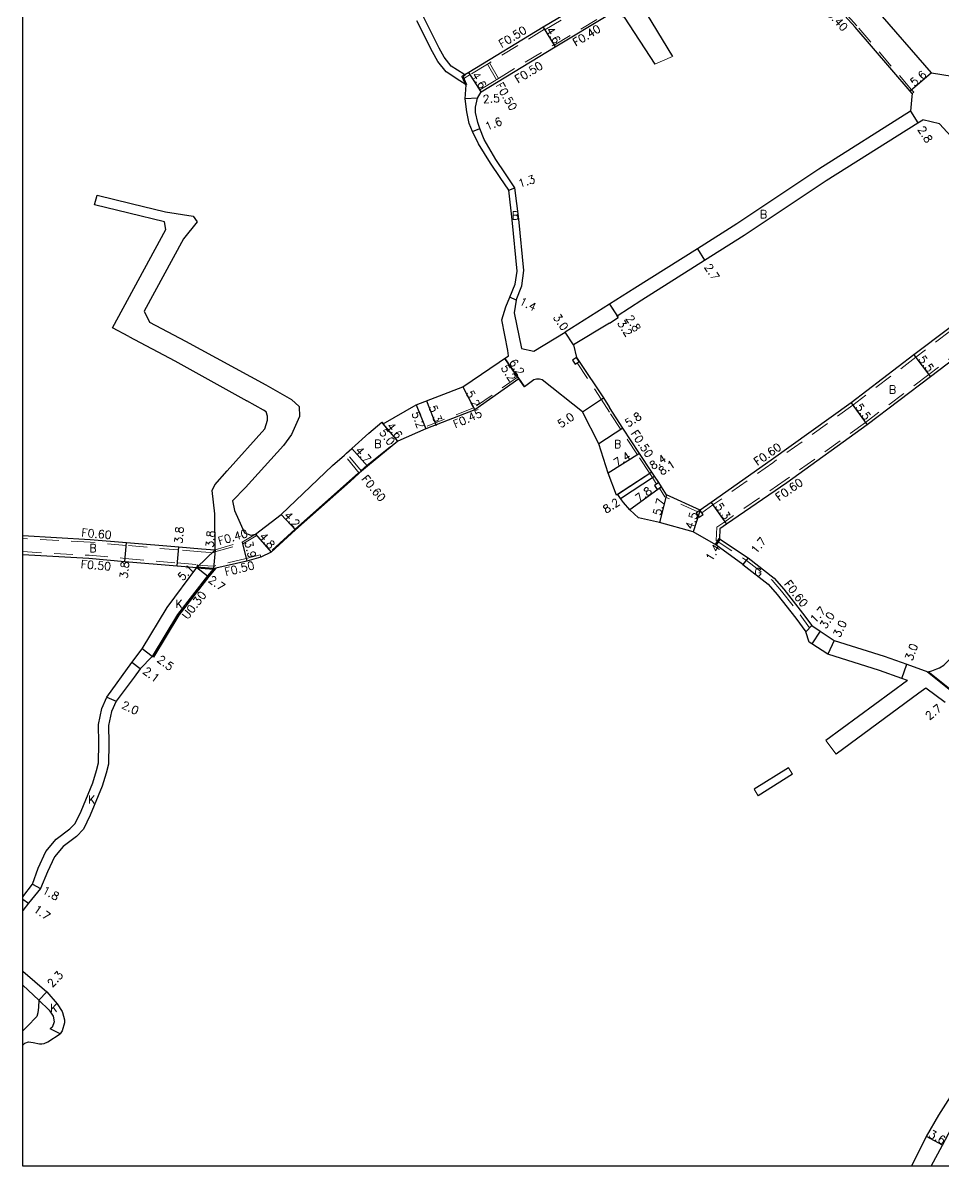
# Model space of a CAD drawing. Header units: metres. Extents: x -3200 to -2400, y -111000 to -110400.
# Drawn here: x -3200 to -3016.1, y -111000 to -110771.5 of the extents above; entities that cross this region are included whole.
import ezdxf

# ---------------------------------------------------------------- set-up
doc = ezdxf.new("R2010")
doc.units = ezdxf.units.M
doc.header["$LTSCALE"] = 2.5
doc.linetypes.add('2232000', pattern=[2.5, 1.5, -1])
for name, color, linetype, lineweight in [('2101000', 177, 'Continuous', 30), ('2101001', 1, 'Continuous', 30), ('2102000', 191, 'Continuous', 30), ('2102001', 191, 'Continuous', 9), ('2232000', 4, '2232000', 9), ('6132000', 1, '61320', 9), ('9201100', 215, 'Continuous', 30), ('9202200', 155, 'Continuous', 60), ('9203500', 155, 'Continuous', 30)]:
    doc.layers.add(name, color=color, linetype=linetype, lineweight=lineweight)
for name, color, linetype in [('2231000', 162, 'Continuous'), ('2235000', 7, 'Continuous'), ('9201500', 222, 'Continuous'), ('9202100', 82, 'Continuous'), ('999', 7, 'Continuous')]:
    doc.layers.add(name, color=color, linetype=linetype)
doc.styles.add('Dm_Anotation', font='txt.shx', dxfattribs={"bigfont": 'pscdm.shx'})
doc.linetypes.add('61320', pattern='A,0,[3,dmdr.shx,S=0.25,R=0,X=0,Y=0],1.5,[3,dmdr.shx,S=0.25,R=0,X=0,Y=0]', length=1.5)

msp = doc.modelspace()

# ---------------------------------------------------------------- linework, layer by layer
at = {"layer": '2101000'}
for points in [[(-3018.39, -110781.52), (-3029.49, -110768.73), (-3046.34, -110750.09)], [(-3022.24, -110785.64), (-3022.67, -110785.14), (-3033.61, -110772.37), (-3050.5, -110753.84), (-3051.11, -110753.16)], [(-3111.66, -110781.92), (-3111.87, -110781.79), (-3114.39, -110780.15), (-3115.81, -110778.36), (-3116.82, -110776.57), (-3119.88, -110770.45), (-3123.43, -110762.38), (-3122.56, -110758.34), (-3121.88, -110755.15)], [(-3082.76, -110764.41), (-3088.64, -110768.03), (-3095.97, -110772.36), (-3110.83, -110781.41)], [(-3100.24, -110824.04), (-3099.88, -110820.98), (-3100.89, -110810.73), (-3101.64, -110804.5), (-3103.53, -110801.69), (-3105.44, -110798.82), (-3107.78, -110794.82), (-3108.64, -110792.62), (-3109.08, -110791.43), (-3109.5, -110789.39), (-3109.51, -110788.37), (-3109.12, -110786.53), (-3108.41, -110785.32), (-3093.63, -110776.32), (-3082.76, -110769.78)], [(-3104.26, -110830.83), (-3103.47, -110828.26), (-3102.69, -110826.32), (-3101.6, -110823.72), (-3101.18, -110821.1), (-3102.19, -110810.86), (-3102.88, -110804.91), (-3104.61, -110802.41), (-3106.53, -110799.52), (-3108.96, -110795.69), (-3110.13, -110793.2), (-3110.76, -110791.63), (-3111.28, -110789.27), (-3111.61, -110786.71), (-3111.37, -110783.86), (-3112.67, -110783.06), (-3115.41, -110781.27), (-3117.06, -110779.2), (-3118.15, -110777.27), (-3121.24, -110771.08)], [(-3110.83, -110781.41), (-3111.66, -110781.92)], [(-3018.39, -110781.52), (-3014.24, -110782.17), (-3012.41, -110781.08), (-3009.52, -110779.36)], [(-3022.24, -110785.64), (-3022.29, -110786.21), (-3022.56, -110789.13), (-3040.89, -110800.75), (-3057.31, -110811.7), (-3065.18, -110816.66), (-3077.68, -110824.55), (-3082.76, -110827.73)], [(-3082.76, -110831.52), (-3081.02, -110830.41), (-3081.24, -110830.08), (-3076.25, -110826.84), (-3063.73, -110818.94), (-3055.84, -110813.96), (-3039.43, -110803.02), (-3021.08, -110791.5), (-3020.14, -110790.91)], [(-3016.75, -110791.67), (-3020.14, -110790.91)], [(-2994.76, -110815.63), (-3008.78, -110800.36), (-3012.97, -110795.79), (-3016.75, -110791.67)], [(-2994.73, -110817.93), (-3014.94, -110832.58), (-3021.9, -110837.87), (-3034.47, -110847.43), (-3050.45, -110858.92), (-3062.41, -110867.36), (-3064.61, -110868.92)], [(-2991.53, -110822.27), (-3011.66, -110837), (-3018.57, -110842.25), (-3031.21, -110851.86), (-3047.27, -110863.41), (-3059.35, -110871.69), (-3060.72, -110872.63)], [(-3101.42, -110826.92), (-3100.24, -110824.04)], [(-3082.76, -110827.73), (-3091.62, -110833.34)], [(-3082.76, -110831.52), (-3089.96, -110835.84), (-3089.33, -110838.36), (-3088.78, -110839.2), (-3083.96, -110846.47), (-3082.76, -110848.38)], [(-3061.52, -110875.82), (-3065.99, -110873.2), (-3072.75, -110871.33), (-3076.95, -110870.4), (-3078.67, -110868.81), (-3079.97, -110867.37), (-3080.57, -110866.56), (-3081.09, -110865.74), (-3081.32, -110865.89), (-3083.01, -110861.48), (-3084.86, -110855.66), (-3088.14, -110849.26), (-3096.19, -110842.82)], [(-3064.61, -110868.92), (-3071.32, -110865.82), (-3072.35, -110864.24), (-3072.9, -110863.4), (-3073.76, -110862.09), (-3074.29, -110861.28), (-3076.72, -110857.58), (-3080.05, -110852.51), (-3082.76, -110848.38)], [(-3153.53, -110873.68), (-3148.39, -110869.77), (-3138.12, -110859.99), (-3135.74, -110857.88), (-3135.29, -110857.48), (-3134.27, -110856.57), (-3130.82, -110853.5)], [(-3060.78, -110874.63), (-3055.03, -110878.45), (-3049.83, -110882.48), (-3047.91, -110884.68), (-3044.16, -110889.47), (-3042.33, -110891.97), (-3040.64, -110893.08), (-3037.81, -110894.94), (-3027.81, -110898.09), (-3023.28, -110899.7), (-3019.1, -110901.19), (-3018.33, -110901), (-3017.29, -110900.64), (-3016.78, -110900.38), (-3015.93, -110899.89), (-3013.51, -110897.5), (-3008.39, -110893.59), (-2994.77, -110883.62), (-2977.95, -110871.55), (-2976.19, -110870.46), (-2972.59, -110868.42), (-2967.57, -110866.11), (-2956.23, -110861.21), (-2955.92, -110858.73)], [(-3131.14, -110860.08), (-3132.32, -110861.13), (-3132.77, -110861.52), (-3134.59, -110863.14), (-3145.49, -110872.81), (-3150.36, -110877.28), (-3152.46, -110878.32), (-3155.25, -110879.06), (-3161.41, -110880.49), (-3161.9, -110880.61), (-3163.07, -110882), (-3169.09, -110889.73), (-3174.16, -110898.12), (-3176.58, -110900.62), (-3177.73, -110902.29), (-3181.37, -110907.09), (-3182.31, -110909.15), (-3182.91, -110911.93), (-3182.82, -110915.44), (-3182.88, -110919.64), (-3183.32, -110921.46), (-3184.14, -110924.07), (-3186.52, -110929.88), (-3187.9, -110932.67), (-3189.31, -110934.1), (-3191.95, -110936.12), (-3193.68, -110938.18), (-3195.07, -110941.19), (-3196.48, -110944.5), (-3198.84, -110947.46), (-3200, -110948.94)], [(-3060.72, -110872.63), (-3060.78, -110874.63)], [(-3200, -110873.99), (-3186.53, -110874.73), (-3179.29, -110875.35), (-3168.85, -110876.25), (-3164.29, -110876.65), (-3161.57, -110876.82)], [(-3056.11, -110879.76), (-3061.52, -110875.82)], [(-3200, -110877.79), (-3186.8, -110878.52), (-3179.62, -110879.14), (-3169.18, -110880.04), (-3165.23, -110880.38)], [(-3200, -110946.18), (-3198.05, -110943.63), (-3196.92, -110940.44), (-3195.39, -110937.09), (-3193.34, -110934.66), (-3190.64, -110932.6), (-3189.55, -110931.5), (-3188.34, -110929.05), (-3186.02, -110923.39), (-3185.25, -110920.93), (-3184.88, -110919.38), (-3184.82, -110915.46), (-3184.91, -110911.74), (-3184.22, -110908.51), (-3183.19, -110906.26), (-3178.25, -110899.34), (-3176.14, -110896.6), (-3171.16, -110888.33), (-3165.23, -110880.38)], [(-3056.11, -110879.76), (-3051.01, -110883.72), (-3049.22, -110885.76), (-3045.51, -110890.5), (-3043.5, -110893.2)], [(-3023.16, -110902.93), (-3024.29, -110902.53), (-3028.77, -110900.93), (-3039.09, -110897.65), (-3042.28, -110895.59), (-3042.8, -110895.25), (-3043.5, -110893.2)], [(-3015.62, -110907.35), (-3019.53, -110904.45)], [(-3200, -110961.06), (-3195.24, -110965.17), (-3193.15, -110967.55), (-3192.14, -110969.12), (-3192.06, -110969.32), (-3191.68, -110970.76), (-3191.68, -110971.38), (-3192.15, -110972.98), (-3192.55, -110973.59)], [(-3200, -110963.85), (-3196.82, -110966.84), (-3194.72, -110968.82), (-3193.96, -110970.05), (-3193.74, -110971.13), (-3193.75, -110971.18), (-3194.17, -110972.26), (-3194.18, -110972.27), (-3194.57, -110972.57)], [(-3022.41, -111000), (-3019.36, -110994.09), (-3016.9, -110989.81), (-3005.59, -110972.03), (-3003.49, -110968.72), (-3003.04, -110967.94), (-3001.86, -110965.84), (-3000.69, -110964.32)], [(-3196.82, -110966.84), (-3196.9, -110968.21), (-3197.01, -110969.33), (-3197.18, -110970.09), (-3199.11, -110972.1), (-3200, -110972.96)], [(-3018.44, -111000), (-3016.18, -110995.79), (-3014.38, -110992.42), (-3002.32, -110974.33), (-2999.81, -110970.95)], [(-3200, -110975.79), (-3199.61, -110975.43), (-3198.87, -110975.18), (-3197.91, -110975.26), (-3196.69, -110975.53), (-3196.24, -110975.58), (-3195.73, -110975.49), (-3195.03, -110975.15), (-3192.55, -110973.59)]]:
    msp.add_lwpolyline(points, dxfattribs=at)
at = {"layer": '2101000', "color": 244, "flags": 128}
for points in [[(-3101.42, -110826.92), (-3101.79, -110829.46), (-3100.34, -110836.58), (-3097.85, -110837.14), (-3091.62, -110833.34)], [(-3102.9, -110838.08), (-3103.04, -110836.96), (-3104.26, -110830.83)], [(-3130.82, -110853.5), (-3128.28, -110851.34), (-3128, -110851.62), (-3121.36, -110847.83), (-3112.08, -110844.24), (-3102.9, -110838.08)], [(-3096.19, -110842.82), (-3096.73, -110842.71), (-3097.36, -110842.73), (-3097.84, -110842.87), (-3099.74, -110844.27), (-3100.84, -110842.68), (-3109.68, -110848.85), (-3119.46, -110852.67), (-3125.06, -110855.12), (-3131.14, -110860.08)]]:
    msp.add_lwpolyline(points, dxfattribs=at)
at = {"layer": '2101001'}
for points in [[(-3185.65, -110807.89), (-3185.17, -110805.94)], [(-3192.55, -110973.59), (-3194.57, -110972.57)]]:
    msp.add_lwpolyline(points, dxfattribs=at)
at = {"layer": '2102000'}
for points in [[(-3076.23, -110765.85), (-3076.35, -110768.05), (-3070.13, -110778.2)], [(-3082.12, -110769.39), (-3079.79, -110770.34), (-3073.65, -110779.76)], [(-3185.17, -110805.94), (-3178.37, -110807.62), (-3171.49, -110809.25), (-3165.96, -110810.11), (-3165.15, -110811.24), (-3167.91, -110814.69), (-3175.76, -110829.15), (-3174.66, -110831.3), (-3167.48, -110835.1), (-3151.43, -110843.86), (-3146.3, -110846.81), (-3144.76, -110848.21), (-3144.68, -110850.19), (-3146.29, -110853.78), (-3147.91, -110855.99)], [(-3178.85, -110834.17), (-3182.1, -110832.45), (-3171.43, -110812.78), (-3171.71, -110811.26), (-3178.83, -110809.57), (-3185.65, -110807.89)], [(-3178.85, -110834.17), (-3169.62, -110839.06), (-3155.2, -110847.07)], [(-3151.62, -110852.65), (-3151.08, -110850.94), (-3151.09, -110850.09), (-3151.38, -110849.24), (-3151.89, -110848.91), (-3155.2, -110847.07)], [(-3161.57, -110876.82), (-3161.65, -110869.64), (-3162.15, -110864.94), (-3161.65, -110863.86), (-3159.19, -110861.06), (-3151.62, -110852.65)], [(-3147.91, -110855.99), (-3155.47, -110864.4), (-3158.1, -110867.06), (-3157.69, -110868.98)], [(-3157.69, -110868.98), (-3155.7, -110873.43), (-3154.42, -110873.9), (-3153.53, -110873.68)], [(-3023.16, -110902.93), (-3039.47, -110914.96)], [(-3019.53, -110904.45), (-3020.94, -110905.48)], [(-3020.94, -110905.48), (-3037.46, -110917.67)], [(-3046.97, -110920.37), (-3053.82, -110924.65)], [(-3046.15, -110921.68), (-3053, -110925.96)]]:
    msp.add_lwpolyline(points, dxfattribs=at)
at = {"layer": '2102001'}
for points in [[(-3073.65, -110779.76), (-3070.13, -110778.2)], [(-3039.47, -110914.96), (-3037.46, -110917.67)], [(-3046.97, -110920.37), (-3046.15, -110921.68)], [(-3053.82, -110924.65), (-3053, -110925.96)]]:
    msp.add_lwpolyline(points, dxfattribs=at)
at = {"layer": '2231000'}
msp.add_lwpolyline([(-3161.41, -110880.49), (-3162.83, -110882.18), (-3168.84, -110889.9), (-3173.92, -110898.3), (-3174.16, -110898.12)], dxfattribs=at)
at = {"layer": '2232000'}
for points in [[(-3021.93, -110785.38), (-3022.36, -110784.88), (-3033.31, -110772.1), (-3050.2, -110753.57), (-3050.91, -110752.79)], [(-3095.97, -110772.36), (-3095.71, -110772.79), (-3095.66, -110772.87), (-3088.33, -110768.54), (-3082.76, -110765.11)], [(-3093.83, -110775.97), (-3082.76, -110769.31)], [(-3095.71, -110772.79), (-3106.71, -110779.48), (-3107.14, -110779.74), (-3110.57, -110781.83), (-3111.87, -110782.65), (-3112.13, -110782.22)], [(-3108.41, -110785.32), (-3108.67, -110784.89), (-3105.34, -110782.86), (-3104.91, -110782.6), (-3093.88, -110775.89)], [(-3093.88, -110775.89), (-3093.83, -110775.97), (-3093.63, -110776.32)], [(-3105.34, -110782.86), (-3107.14, -110779.74)], [(-3104.91, -110782.6), (-3106.71, -110779.48)], [(-2994.37, -110818.41), (-3014.58, -110833.06), (-3021.53, -110838.35), (-3034.11, -110847.91), (-3050.1, -110859.41), (-3062.06, -110867.85), (-3064.26, -110869.41)], [(-2991.55, -110821.55), (-3012.02, -110836.52), (-3018.93, -110841.77), (-3031.57, -110851.38), (-3047.62, -110862.92), (-3059.69, -110871.2), (-3061.31, -110872.31)], [(-3089.2, -110839.47), (-3084.38, -110846.74), (-3082.76, -110849.32)], [(-3073.32, -110863.68), (-3074.18, -110862.37), (-3074.71, -110861.55), (-3077.15, -110857.85), (-3080.47, -110852.78), (-3082.76, -110849.32)], [(-3132.77, -110861.52), (-3135.74, -110857.88)], [(-3132.32, -110861.13), (-3135.29, -110857.48)], [(-3065.08, -110869.25), (-3071.66, -110866.21), (-3072.77, -110864.51)], [(-3061.31, -110872.31), (-3061.39, -110874.95)], [(-3161.63, -110877.42), (-3164.34, -110877.24), (-3168.91, -110876.85), (-3179.34, -110875.95), (-3186.57, -110875.32), (-3200, -110874.59)], [(-3161.61, -110877.25), (-3156.05, -110875.65), (-3153.38, -110874.05)], [(-3161.57, -110876.82), (-3156.18, -110875.27), (-3153.53, -110873.68)], [(-3153.38, -110874.05), (-3153.53, -110873.68)], [(-3061.39, -110874.95), (-3055.38, -110878.94), (-3050.25, -110882.92), (-3048.37, -110885.06), (-3044.64, -110889.84), (-3042.75, -110892.41), (-3042.33, -110891.97)], [(-3200, -110877.19), (-3186.76, -110877.92), (-3179.57, -110878.54), (-3169.13, -110879.44), (-3165.18, -110879.78), (-3165.19, -110879.88), (-3165.23, -110880.38)], [(-3161.63, -110877.42), (-3161.61, -110877.25), (-3161.57, -110876.82)], [(-3152.46, -110878.32), (-3152.57, -110877.83), (-3155.37, -110878.58), (-3161.53, -110880), (-3161.94, -110880.1), (-3165.19, -110879.88)]]:
    msp.add_lwpolyline(points, dxfattribs=at)
at = {"layer": '2232000', "flags": 128}
for points in [[(-3112.13, -110782.22), (-3111.66, -110781.92)], [(-3022.24, -110785.64), (-3021.93, -110785.38)]]:
    msp.add_lwpolyline(points, dxfattribs=at)
at = {"layer": '2232000', "color": 244}
msp.add_lwpolyline([(-3100.84, -110842.68), (-3101.1, -110842.31), (-3109.9, -110848.45), (-3119.62, -110852.25), (-3119.46, -110852.67)], dxfattribs=at)
at = {"layer": '2235000'}
for points in [[(-3089.33, -110838.36), (-3090.17, -110838.91), (-3089.61, -110839.75), (-3089.2, -110839.47), (-3088.78, -110839.2)], [(-3072.35, -110864.24), (-3072.9, -110863.4), (-3073.32, -110863.68), (-3073.74, -110863.95), (-3073.19, -110864.79), (-3072.77, -110864.51)], [(-3064.03, -110869.74), (-3064.26, -110869.41), (-3064.61, -110868.92), (-3065.08, -110869.25), (-3065.43, -110869.49), (-3064.85, -110870.31)]]:
    msp.add_lwpolyline(points, close=True, dxfattribs=at)
at = {"layer": '6132000'}
for points in [[(-3132.37, -110860.97), (-3131.24, -110859.96), (-3126.54, -110856.18)], [(-3150.17, -110876.91), (-3145.59, -110872.7), (-3134.69, -110863.03), (-3132.89, -110861.43)]]:
    msp.add_lwpolyline(points, dxfattribs=at)
at = {"layer": '9201100'}
for points in [[(-3095.97, -110772.36), (-3093.63, -110776.32)], [(-3108.41, -110785.32), (-3110.83, -110781.41)], [(-3018.39, -110781.52), (-3022.67, -110785.14)], [(-3109.12, -110786.53), (-3111.61, -110786.71)], [(-3022.56, -110789.13), (-3021.08, -110791.5)], [(-3110.13, -110793.2), (-3108.64, -110792.62)], [(-3102.88, -110804.91), (-3101.64, -110804.5)], [(-3065.18, -110816.66), (-3063.73, -110818.94)], [(-3101.42, -110826.92), (-3102.69, -110826.32)], [(-3082.76, -110827.73), (-3081.02, -110830.41)], [(-3082.76, -110827.73), (-3081.24, -110830.08)], [(-3089.96, -110835.84), (-3091.62, -110833.34)], [(-3021.9, -110837.87), (-3018.57, -110842.25)], [(-3088.14, -110849.26), (-3083.96, -110846.47)], [(-3034.47, -110847.43), (-3031.21, -110851.86)], [(-3080.05, -110852.51), (-3084.86, -110855.66)], [(-3134.27, -110856.57), (-3131.14, -110860.08)], [(-3076.72, -110857.58), (-3083.01, -110861.48)], [(-3074.29, -110861.28), (-3081.32, -110865.89)], [(-3074.29, -110861.28), (-3081.09, -110865.74)], [(-3080.57, -110866.56), (-3073.76, -110862.09)], [(-3072.35, -110864.24), (-3078.67, -110868.81)], [(-3071.32, -110865.82), (-3072.75, -110871.33)], [(-3062.41, -110867.36), (-3059.35, -110871.69)], [(-3148.39, -110869.77), (-3145.49, -110872.81)], [(-3064.61, -110868.92), (-3065.99, -110873.2)], [(-3153.53, -110873.68), (-3150.36, -110877.28)], [(-3060.78, -110874.63), (-3061.52, -110875.82)], [(-3179.62, -110879.14), (-3179.29, -110875.35)], [(-3169.18, -110880.04), (-3168.85, -110876.25)], [(-3165.23, -110880.38), (-3161.57, -110876.82)], [(-3161.57, -110876.82), (-3161.9, -110880.61)], [(-3156.18, -110875.27), (-3155.25, -110879.06)], [(-3055.03, -110878.45), (-3056.11, -110879.76)], [(-3165.23, -110880.38), (-3163.07, -110882)], [(-3042.33, -110891.97), (-3043.5, -110893.2)], [(-3040.64, -110893.08), (-3042.28, -110895.59)], [(-3037.81, -110894.94), (-3039.09, -110897.65)], [(-3174.16, -110898.12), (-3176.14, -110896.6)], [(-3176.58, -110900.62), (-3178.25, -110899.34)], [(-3024.29, -110902.53), (-3023.28, -110899.7)], [(-3183.19, -110906.26), (-3181.37, -110907.09)], [(-3198.05, -110943.63), (-3196.48, -110944.5)], [(-3200, -110946.65), (-3198.84, -110947.46)], [(-3196.82, -110966.84), (-3195.24, -110965.17)], [(-3016.18, -110995.79), (-3019.36, -110994.09)]]:
    msp.add_lwpolyline(points, dxfattribs=at)
at = {"layer": '9201100', "color": 244, "flags": 128}
for points in [[(-3100.84, -110842.68), (-3103.66, -110838.58)], [(-3103.66, -110838.58), (-3099.74, -110844.27)], [(-3112.08, -110844.24), (-3109.68, -110848.85)], [(-3119.33, -110847.04), (-3117.38, -110851.97)], [(-3121.36, -110847.83), (-3119.46, -110852.67)], [(-3125.06, -110855.12), (-3128.28, -110851.34)], [(-3125.06, -110855.12), (-3128, -110851.62)]]:
    msp.add_lwpolyline(points, dxfattribs=at)
at = {"layer": '9202200'}
for points in [[(-3111.37, -110783.86), (-3112.13, -110782.22), (-3111.66, -110781.92)], [(-3060.78, -110874.63), (-3061.52, -110875.82)], [(-3165.23, -110880.38), (-3161.9, -110880.61)], [(-3019.1, -110901.19), (-3013.5, -110905.67)]]:
    msp.add_lwpolyline(points, dxfattribs=at)
at = {"layer": '999'}
msp.add_lwpolyline([(-3200, -110400), (-2400, -110400), (-2400, -111000), (-3200, -111000)], close=True, dxfattribs=at)

# ---------------------------------------------------------------- texts
at = {"layer": '9201500', "style": 'Dm_Anotation'}
for s, rotation, p in [('4.6', 300.5912, (-3095.52, -110772.91)), ('5.6', 40.2849, (-3021.81, -110784.29)), ('4.6', 301.8098, (-3110.38, -110781.95)), ('2.5', 4.0693, (-3108.02, -110787.56)), ('1.6', 21.316, (-3107.23, -110793.05)), ('2.8', 302.0018, (-3021.23, -110792.77)), ('1.3', 18.1507, (-3100.7, -110804.46)), ('2.7', 302.254, (-3063.85, -110820.26)), ('1.4', 334.5238, (-3100.93, -110827.7)), ('3.0', 303.6764, (-3094.09, -110830.33)), ('3.2', 302.8869, (-3081.26, -110831.52)), ('2.8', 302.8869, (-3079.57, -110830.54)), ('5.5', 307.2442, (-3021.12, -110838.73)), ('5.5', 306.3427, (-3033.71, -110848.3)), ('5.0', 33.6595, (-3092.47, -110852.54)), ('5.8', 33.2731, (-3079.01, -110852.39)), ('4.7', 311.6161, (-3133.69, -110857.06)), ('7.4', 31.7713, (-3081.28, -110860.29)), ('8.4', 33.273, (-3074.09, -110860.86)), ('8.1', 33.273, (-3072.27, -110861.98)), ('7.8', 35.8629, (-3076.87, -110867.38)), ('8.2', 33.273, (-3083.4, -110869.62)), ('5.7', 75.4439, (-3072.53, -110870.1)), ('5.3', 305.228, (-3061.72, -110868.16)), ('4.2', 313.604, (-3147.97, -110870.06)), ('4.5', 72.1435, (-3066.08, -110872.85)), ('3.8', 85.0666, (-3168.13, -110875.65)), ('3.8', 85.044, (-3161.89, -110876.46)), ('4.8', 311.2984, (-3152.92, -110874.21)), ('1.7', 50.3676, (-3053.42, -110877.77)), ('3.9', 283.6961, (-3155.7, -110875.3)), ('1.4', 58.0174, (-3062.3, -110879.26)), ('3.8', 85.0704, (-3179.06, -110882.62)), ('5.1', 44.2125, (-3168.1, -110883.14)), ('2.7', 323.189, (-3163.09, -110883.12)), ('1.7', 46.5022, (-3041.69, -110891.61)), ('3.0', 56.9534, (-3039.48, -110892.76)), ('3.0', 64.6448, (-3036.7, -110894.47)), ('3.0', 70.3535, (-3022.22, -110899.13)), ('2.5', 322.6158, (-3173.34, -110899.02)), ('2.1', 322.6397, (-3176.16, -110901.34)), ('2.0', 335.3538, (-3180.43, -110908.4)), ('2.7', 38.487, (-3018.84, -110910.93)), ('1.8', 331.0578, (-3196.3, -110945.34)), ('1.7', 324.9695, (-3198.03, -110949.01)), ('2.3', 46.7549, (-3194.14, -110964.4)), ('3.6', 331.8349, (-3019.13, -110994.09))]:
    msp.add_text(s, height=1.6, rotation=rotation, dxfattribs=at).set_placement(p)
at = {"layer": '9201500', "color": 244, "style": 'Dm_Anotation'}
for s, rotation, p in [('5.2', 303.6273, (-3104.53, -110840.47)), ('6.2', 304, (-3102.88, -110839.34)), ('5.2', 296.8919, (-3111.5, -110845.46)), ('5.2', 291.6009, (-3122.34, -110849.54)), ('5.3', 290.217, (-3118.88, -110848.26)), ('4.6', 307.6234, (-3127.37, -110852.11)), ('5.0', 307.6234, (-3128.86, -110853.41))]:
    msp.add_text(s, height=1.6, rotation=rotation, dxfattribs=at).set_placement(p)
at = {"layer": '9202100', "style": 'Dm_Anotation'}
for s, p in [('B', (-3102.29, -110810.8)), ('B', (-3052.69, -110810.56)), ('B', (-3026.89, -110845.6)), ('B', (-3129.76, -110856.44)), ('B', (-3081.84, -110856.49)), ('B', (-3186.7, -110877.29)), ('G', (-3053.76, -110882.06)), ('K', (-3169.51, -110888.44)), ('K', (-3186.97, -110927.55)), ('K', (-3194.53, -110969.15))]:
    msp.add_text(s, height=1.6, dxfattribs=at).set_placement(p)
at = {"layer": '9203500', "style": 'Dm_Anotation'}
for s, rotation, p in [('F0.40', 312.3383, (-3040.19, -110768.88)), ('F0.50', 31.3313, (-3104.27, -110776.54)), ('F0.40', 31.3004, (-3089.48, -110776.27)), ('F0.50', 31.332, (-3101.05, -110783.63)), ('F0.50', 299.9397, (-3105.51, -110784)), ('F0.45', 24.0493, (-3113.55, -110852.56)), ('F0.50', 303.2731, (-3078.55, -110853.53)), ('F0.60', 34.4463, (-3053.21, -110860.07)), ('F0.60', 309.1385, (-3132.4, -110862.67)), ('F0.60', 34.4463, (-3048.87, -110867.15)), ('F0.60', 355.07, (-3188.35, -110874.16)), ('F0.40', 16.018, (-3160.7, -110875.88)), ('F0.50', 355.0663, (-3188.46, -110880.45)), ('F0.50', 13.696, (-3159.44, -110882.06)), ('F0.60', 308.0615, (-3047.93, -110883.69)), ('U0.30', 52.1105, (-3167.08, -110890.86))]:
    msp.add_text(s, height=1.6, rotation=rotation, dxfattribs=at).set_placement(p)

doc.saveas('drawing.dxf')
